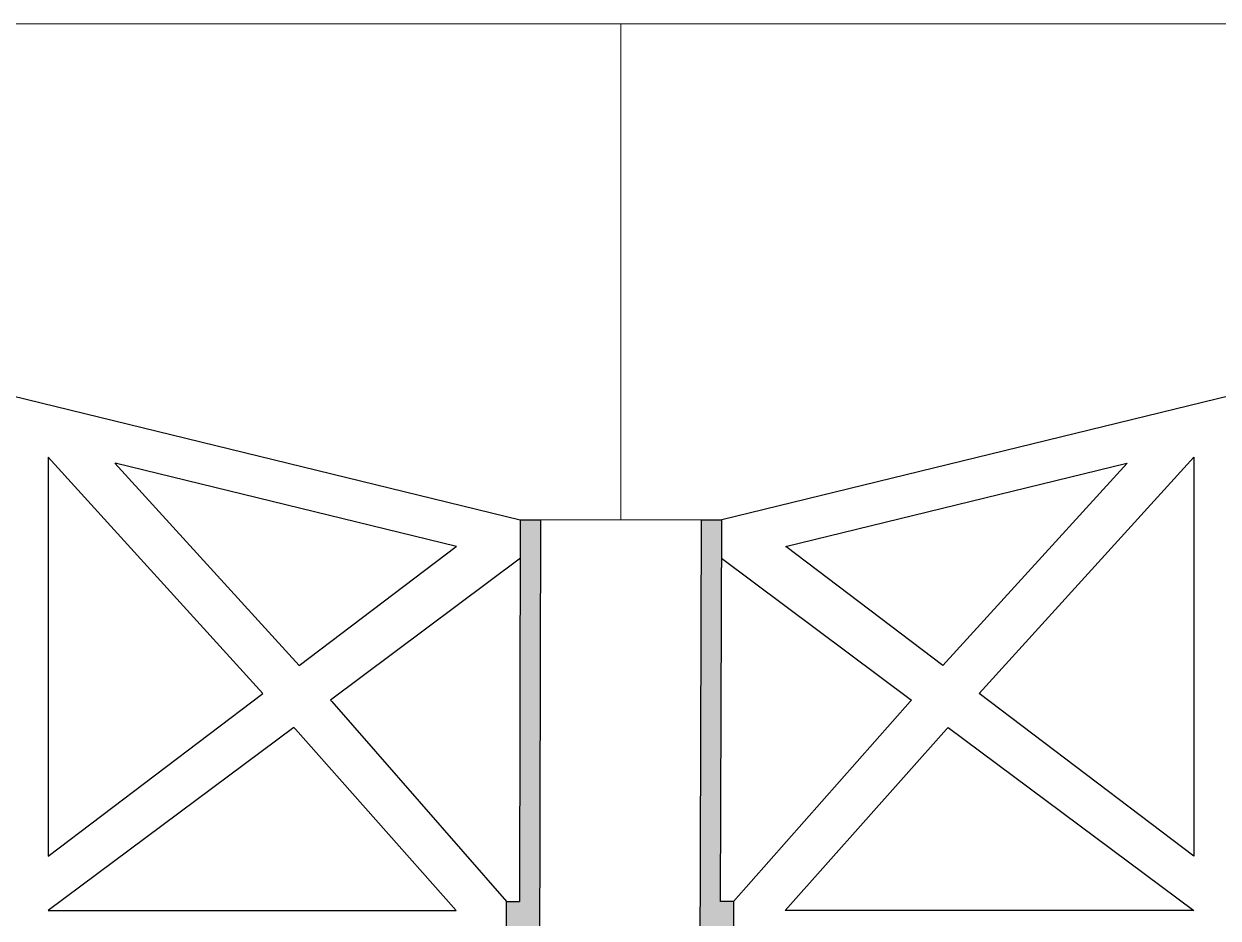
# Model space of a CAD drawing. Header units: millimetres. Extents: x 3.1 to 23.9, y 2.6 to 13.
# Drawn here: x 15.871 to 17.106, y 5.767 to 6.691 of the extents above; entities that cross this region are included whole.
import ezdxf

# ---------------------------------------------------------------- set-up
doc = ezdxf.new("R2010")
doc.units = ezdxf.units.MM
doc.layers.add('0.3', color=4, linetype='Continuous', lineweight=20)
doc.layers.add('0.6', color=1, linetype='Continuous', lineweight=30)

msp = doc.modelspace()

# ---------------------------------------------------------------- hatches: boundary and pattern name
at = {"layer": '0.6'}
h = msp.add_hatch(color=256, dxfattribs=at)
h.dxf.hatch_style = 1
h.paths.add_polyline_path([(16.405, 6.1786), (16.3841, 6.1786), (16.3833, 5.7845), (16.3696, 5.7845), (16.3696, 5.6766), (16.3831, 5.6766), (16.3822, 5.1878), (16.403, 5.1878), (16.4041, 5.7225)])
h.paths.add_polyline_path([(16.6047, 5.7845), (16.5913, 5.7845), (16.5924, 6.1786), (16.5716, 6.1786), (16.5702, 5.722), (16.5687, 5.1876), (16.5895, 5.1875), (16.591, 5.676), (16.6044, 5.6759)])
h.paths.add_polyline_path([(16.5883, 4.7372), (16.5675, 4.7373), (16.4021, 4.7371), (16.4021, 4.7371), (16.3813, 4.7371), (16.3812, 4.7171), (16.5882, 4.7173)])
h.paths.add_polyline_path([(16.4023, 4.8641), (16.3815, 4.8641), (16.3815, 4.8641), (16.3813, 4.7785), (16.4021, 4.7785)])
h.paths.add_polyline_path([(16.4026, 4.9844), (16.3817, 4.9844), (16.3817, 4.9844), (16.3816, 4.9054), (16.4024, 4.9054)])
h.paths.add_polyline_path([(16.4029, 5.1463), (16.3821, 5.1464), (16.3818, 5.0259), (16.4026, 5.0258)])
h.paths.add_polyline_path([(16.5895, 5.1461), (16.5687, 5.1461), (16.5683, 5.0256), (16.5892, 5.0256)])
h.paths.add_polyline_path([(16.589, 4.9842), (16.5682, 4.9842), (16.568, 4.9053), (16.5888, 4.9053)])
h.paths.add_polyline_path([(16.5885, 4.8224), (16.5678, 4.8224), (16.5677, 4.7784), (16.5884, 4.7784)])
h.paths.add_polyline_path([(16.5887, 4.8639), (16.5679, 4.864), (16.5678, 4.8224), (16.5885, 4.8224)])

# ---------------------------------------------------------------- linework, layer by layer
at = {"layer": '0.3'}
for p, q in [((14.2859, 6.691), (18.6908, 6.691)), ((16.4883, 6.1786), (16.4883, 6.691)), ((16.405, 6.1786), (16.5716, 6.1786))]:
    msp.add_line(p, q, dxfattribs=at)
at = {"layer": '0.6', "lineweight": -3}
for p, q in [((14.2859, 6.691), (16.3842, 6.1786)), ((18.6908, 6.691), (16.5924, 6.1786)), ((16.118, 5.9994), (15.8961, 6.2434)), ((15.8961, 6.2434), (15.8961, 5.8311)), ((15.965, 6.2371), (16.1557, 6.028)), ((16.3182, 6.1512), (15.9654, 6.2371)), ((16.6585, 6.1512), (17.0113, 6.2371)), ((17.0116, 6.2371), (16.821, 6.028)), ((16.8587, 5.9994), (17.0806, 6.2434)), ((17.0113, 6.2371), (17.0116, 6.2371)), ((17.0806, 6.2434), (17.0806, 5.8315)), ((16.1557, 6.028), (16.318, 6.1512)), ((16.821, 6.028), (16.6586, 6.1512)), ((16.3844, 6.1389), (16.188, 5.9925)), ((16.5923, 6.1389), (16.7886, 5.9925)), ((15.8961, 5.8311), (16.118, 5.9994)), ((16.188, 5.9925), (16.1895, 5.9909)), ((16.1895, 5.9909), (16.3698, 5.7845)), ((16.7871, 5.9909), (16.6047, 5.7845)), ((16.7886, 5.9925), (16.7871, 5.9909)), ((17.0804, 5.8312), (16.8587, 5.9994)), ((16.15, 5.9642), (15.8961, 5.7751)), ((16.1518, 5.9623), (16.15, 5.9642)), ((16.8249, 5.9623), (16.8266, 5.9642)), ((16.8266, 5.9642), (17.0806, 5.7751)), ((16.318, 5.7751), (16.1518, 5.9623)), ((16.6579, 5.7751), (16.8249, 5.9623)), ((17.0806, 5.8311), (17.0804, 5.8312)), ((17.0806, 5.8315), (17.0806, 5.8311)), ((15.8961, 5.7751), (16.318, 5.7751)), ((17.0759, 5.7751), (16.6579, 5.7751)), ((17.0806, 5.7751), (17.0759, 5.7751))]:
    msp.add_line(p, q, dxfattribs=at)
at = {"layer": '0.6'}
for p, q in [((16.3841, 6.1786), (16.405, 6.1786)), ((16.5716, 6.1786), (16.5924, 6.1786)), ((16.3698, 5.7845), (16.3833, 5.7845)), ((16.6047, 5.7845), (16.5913, 5.7845)), ((16.6047, 5.7845), (16.6044, 5.6759))]:
    msp.add_line(p, q, dxfattribs=at)
for points in [[(16.3841, 6.1786), (16.3833, 5.7845)], [(16.405, 6.1786), (16.4041, 5.7225)], [(16.5702, 5.722), (16.5716, 6.1786)], [(16.5913, 5.7845), (16.5924, 6.1786)], [(16.3696, 5.7845), (16.3696, 5.6766)]]:
    msp.add_lwpolyline(points, dxfattribs=at)

doc.saveas('drawing.dxf')
